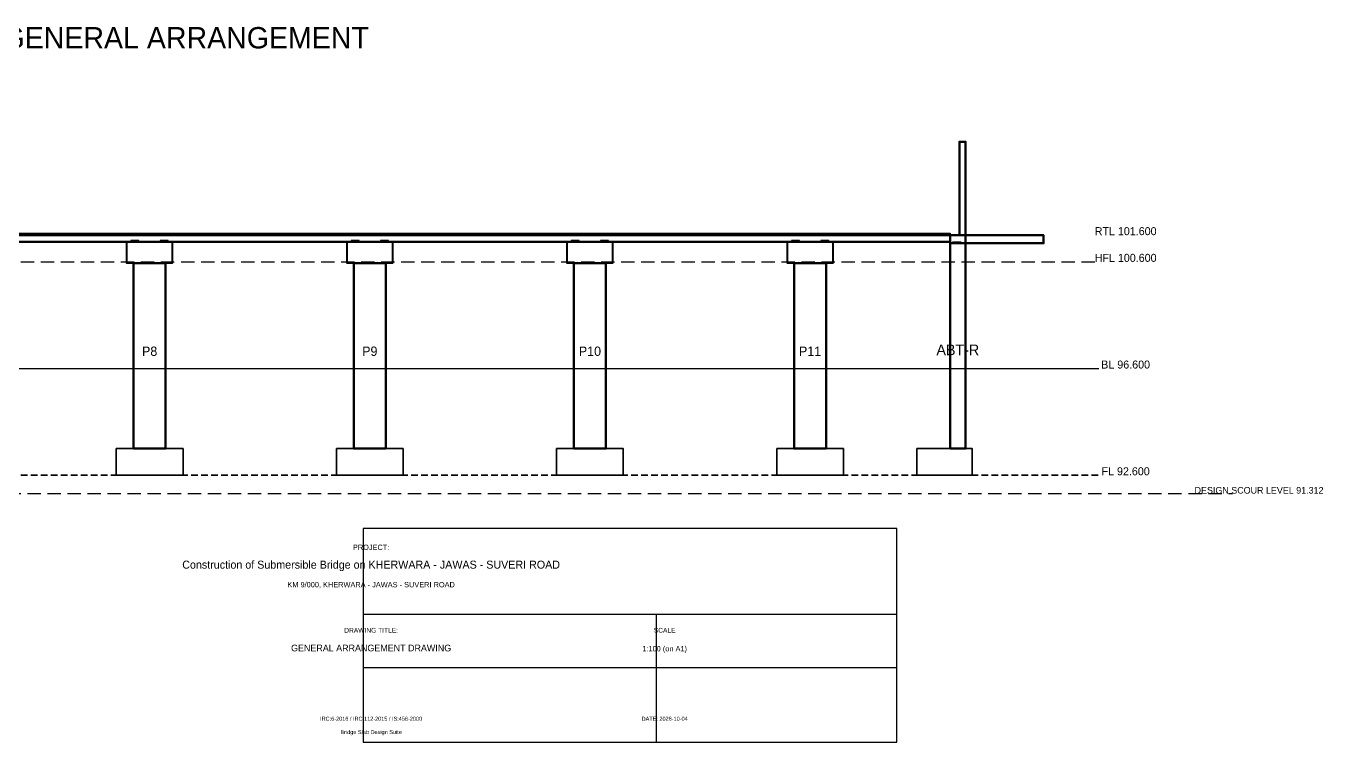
# Model space of a CAD drawing. Header units: metres. Extents: x -26 to 110, y -14 to 129.
# Drawn here: x 61.36 to 109.97, y 102.6 to 129.44 of the extents above; entities that cross this region are included whole.
import ezdxf
from ezdxf.enums import TextEntityAlignment as Align

# ---------------------------------------------------------------- set-up
doc = ezdxf.new("R2010")
doc.units = ezdxf.units.M
doc.linetypes.add('DASHED', pattern=[0.75, 0.5, -0.25])
doc.linetypes.add('HIDDEN', pattern=[0.375, 0.25, -0.125])
for name, color, linetype, lineweight in [('A-TEXT', 7, 'CONTINUOUS', 18), ('A-TITLE', 7, 'CONTINUOUS', 25), ('G-BED', 32, 'CONTINUOUS', 25), ('G-HFL', 150, 'DASHED', 25), ('H-CONC', 253, 'CONTINUOUS', 15), ('S-ABUT', 5, 'CONTINUOUS', 50), ('S-BEARING', 6, 'CONTINUOUS', 30), ('S-DECK', 4, 'CONTINUOUS', 50), ('S-FNDTN', 2, 'HIDDEN', 35), ('S-KERB', 8, 'CONTINUOUS', 25), ('S-PIER', 3, 'CONTINUOUS', 50), ('S-PIERCAP', 3, 'CONTINUOUS', 40)]:
    doc.layers.add(name, color=color, linetype=linetype, lineweight=lineweight)

msp = doc.modelspace()

# ---------------------------------------------------------------- hatches: boundary and pattern name
at = {"layer": 'H-CONC'}
h = msp.add_hatch(dxfattribs=at)
h.set_pattern_fill('ANSI31', color=256, scale=0.05, style=0)
h.set_pattern_definition([])
h.paths.add_polyline_path([(0, 121.6), (96, 121.6), (96, 121.35), (0, 121.35)])
h = msp.add_hatch(dxfattribs=at)
h.set_pattern_fill('ANSI31', color=256, scale=0.04, style=0)
h.set_pattern_definition([])
h.paths.add_polyline_path([(65.4, 120.55), (66.6, 120.55), (66.6, 113.6), (65.4, 113.6)])
h = msp.add_hatch(dxfattribs=at)
h.set_pattern_fill('ANSI31', color=256, scale=0.04, style=0)
h.set_pattern_definition([])
h.paths.add_polyline_path([(73.65, 120.55), (74.85, 120.55), (74.85, 113.6), (73.65, 113.6)])
h = msp.add_hatch(dxfattribs=at)
h.set_pattern_fill('ANSI31', color=256, scale=0.04, style=0)
h.set_pattern_definition([])
h.paths.add_polyline_path([(81.9, 120.55), (83.1, 120.55), (83.1, 113.6), (81.9, 113.6)])
h = msp.add_hatch(dxfattribs=at)
h.set_pattern_fill('ANSI31', color=256, scale=0.04, style=0)
h.set_pattern_definition([])
h.paths.add_polyline_path([(90.15, 120.55), (91.35, 120.55), (91.35, 113.6), (90.15, 113.6)])
h = msp.add_hatch(dxfattribs=at)
h.set_pattern_fill('ANSI32', color=256, scale=0.08, style=0)
h.set_pattern_definition([])
h.paths.add_polyline_path([(94.755, 113.6), (96.83, 113.6), (96.83, 112.6), (94.755, 112.6)])

# ---------------------------------------------------------------- linework, layer by layer
at = {"layer": 'A-TITLE', "linetype": 'CONTINUOUS'}
for p, q in [((74, 107.4), (94, 107.4)), ((85, 102.6), (85, 107.4)), ((74, 105.4), (94, 105.4))]:
    msp.add_line(p, q, dxfattribs=at)
msp.add_lwpolyline([(74, 102.6), (94, 102.6), (94, 110.6), (74, 110.6)], close=True, dxfattribs=at)
at = {"layer": 'G-BED', "linetype": 'CONTINUOUS'}
msp.add_line((-5.575, 116.6), (101.575, 116.6), dxfattribs=at)
at = {"layer": 'G-BED', "linetype": 'DASHED'}
msp.add_line((-10.575, 111.912), (106.575, 111.912), dxfattribs=at)
at = {"layer": 'G-HFL', "linetype": 'DASHED'}
msp.add_line((-5.575, 120.6), (101.575, 120.6), dxfattribs=at)
at = {"layer": 'S-ABUT', "linetype": 'CONTINUOUS'}
for points in [[(96.345, 121.6), (96.575, 121.6), (96.575, 125.1), (96.345, 125.1)], [(96, 121.6), (96.575, 121.6), (96.575, 113.6), (96, 113.6)]]:
    msp.add_lwpolyline(points, close=True, dxfattribs=at)
at = {"layer": 'S-BEARING', "linetype": 'CONTINUOUS'}
for points in [[(65.3, 121.35), (65.6, 121.35), (65.6, 121.4), (65.3, 121.4)], [(66.4, 121.35), (66.7, 121.35), (66.7, 121.4), (66.4, 121.4)], [(73.55, 121.35), (73.85, 121.35), (73.85, 121.4), (73.55, 121.4)], [(74.65, 121.35), (74.95, 121.35), (74.95, 121.4), (74.65, 121.4)], [(81.8, 121.35), (82.1, 121.35), (82.1, 121.4), (81.8, 121.4)], [(82.9, 121.35), (83.2, 121.35), (83.2, 121.4), (82.9, 121.4)], [(90.05, 121.35), (90.35, 121.35), (90.35, 121.4), (90.05, 121.4)], [(91.15, 121.35), (91.45, 121.35), (91.45, 121.4), (91.15, 121.4)], [(96.1, 121.35), (96.4, 121.35), (96.4, 121.3), (96.1, 121.3)]]:
    msp.add_lwpolyline(points, close=True, dxfattribs=at)
at = {"layer": 'S-DECK', "linetype": 'CONTINUOUS'}
msp.add_line((0, 121.6), (96, 121.6), dxfattribs=at)
for points in [[(0, 121.6), (96, 121.6), (96, 121.35), (0, 121.35)], [(96, 121.6), (99.5, 121.6), (99.5, 121.3), (96, 121.3)]]:
    msp.add_lwpolyline(points, close=True, dxfattribs=at)
at = {"layer": 'S-FNDTN', "linetype": 'HIDDEN'}
msp.add_line((-5.575, 112.6), (101.575, 112.6), dxfattribs=at)
at = {"layer": 'S-FNDTN', "linetype": 'CONTINUOUS'}
for points in [[(64.75, 113.6), (67.25, 113.6), (67.25, 112.6), (64.75, 112.6)], [(73, 113.6), (75.5, 113.6), (75.5, 112.6), (73, 112.6)], [(81.25, 113.6), (83.75, 113.6), (83.75, 112.6), (81.25, 112.6)], [(89.5, 113.6), (92, 113.6), (92, 112.6), (89.5, 112.6)], [(94.755, 113.6), (96.83, 113.6), (96.83, 112.6), (94.755, 112.6)]]:
    msp.add_lwpolyline(points, close=True, dxfattribs=at)
at = {"layer": 'S-KERB', "linetype": 'CONTINUOUS'}
msp.add_lwpolyline([(0, 121.675), (96, 121.675), (96, 121.6), (0, 121.6)], close=True, dxfattribs=at)
at = {"layer": 'S-PIER', "linetype": 'CONTINUOUS'}
for points in [[(65.4, 120.55), (66.6, 120.55), (66.6, 113.6), (65.4, 113.6)], [(73.65, 120.55), (74.85, 120.55), (74.85, 113.6), (73.65, 113.6)], [(81.9, 120.55), (83.1, 120.55), (83.1, 113.6), (81.9, 113.6)], [(90.15, 120.55), (91.35, 120.55), (91.35, 113.6), (90.15, 113.6)]]:
    msp.add_lwpolyline(points, close=True, dxfattribs=at)
at = {"layer": 'S-PIERCAP', "linetype": 'CONTINUOUS'}
for points in [[(65.15, 121.35), (66.85, 121.35), (66.85, 120.55), (65.15, 120.55)], [(73.4, 121.35), (75.1, 121.35), (75.1, 120.55), (73.4, 120.55)], [(81.65, 121.35), (83.35, 121.35), (83.35, 120.55), (81.65, 120.55)], [(89.9, 121.35), (91.6, 121.35), (91.6, 120.55), (89.9, 120.55)]]:
    msp.add_lwpolyline(points, close=True, dxfattribs=at)

# ---------------------------------------------------------------- texts
at = {"layer": 'A-TEXT'}
for s, height, p in [('Construction of Submersible Bridge on KHERWARA - JAWAS - SUVERI ROAD - GENERAL ARRANGEMENT', 0.8, (48, 128.6)), ('RTL 101.600', 0.3, (102.575, 121.6)), ('P8', 0.35, (66, 117.075)), ('P9', 0.35, (74.25, 117.075)), ('P10', 0.35, (82.5, 117.075)), ('P11', 0.35, (90.75, 117.075)), ('ABT-R', 0.4, (96.287, 117.1)), ('FL 92.600', 0.3, (102.575, 112.6))]:
    msp.add_text(s, height=height, dxfattribs=at).set_placement(p, align=Align.CENTER)
at = {"layer": 'A-TITLE'}
for s, height, p in [('PROJECT:', 0.2, (74.3, 109.8)), ('Construction of Submersible Bridge on KHERWARA - JAWAS - SUVERI ROAD', 0.3, (74.3, 109.1)), ('KM 9/000, KHERWARA - JAWAS - SUVERI ROAD', 0.2, (74.3, 108.4)), ('DRAWING TITLE:', 0.18, (74.3, 106.7)), ('SCALE', 0.18, (85.3, 106.7)), ('GENERAL ARRANGEMENT DRAWING', 0.25, (74.3, 106)), ('1:100 (on A1)', 0.2, (85.3, 106)), ('IRC:6-2016 / IRC:112-2015 / IS:456-2000', 0.15, (74.3, 103.4)), ('DATE: 2026-10-04', 0.15, (85.3, 103.4)), ('Bridge Slab Design Suite', 0.15, (74.3, 102.9))]:
    msp.add_text(s, height=height, dxfattribs=at).set_placement(p, align=Align.CENTER)
at = {"layer": 'G-BED'}
for s, height, p in [('BL 96.600', 0.3, (102.575, 116.6)), ('DESIGN SCOUR LEVEL 91.312', 0.25, (107.575, 111.912))]:
    msp.add_text(s, height=height, dxfattribs=at).set_placement(p, align=Align.CENTER)
at = {"layer": 'G-HFL'}
msp.add_text('HFL 100.600', height=0.3, dxfattribs=at).set_placement((102.575, 120.6), align=Align.CENTER)

doc.saveas('drawing.dxf')
